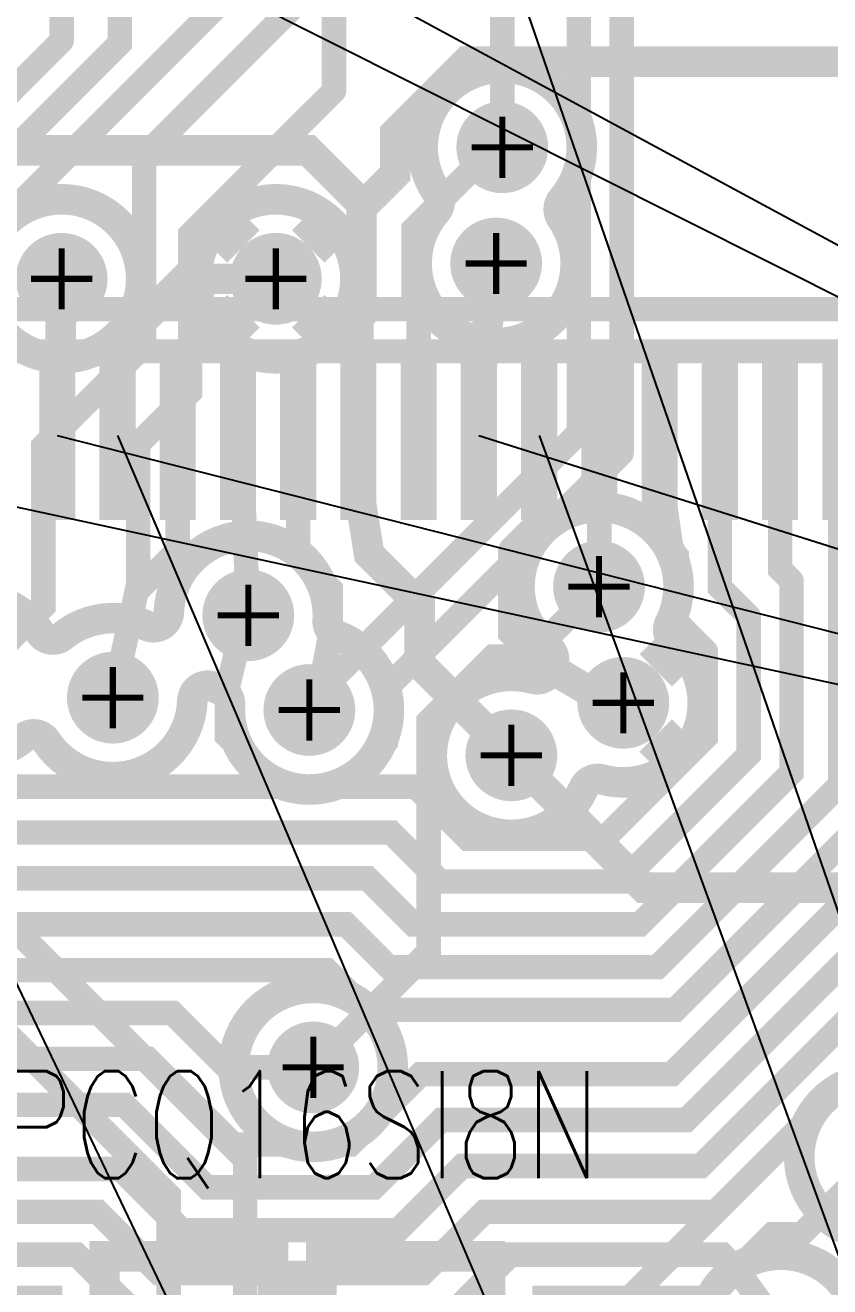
# Model space of a CAD drawing. Extents: x 17995 to 21002, y 17295 to 24095.
# Drawn here: x 18768.1 to 19031, y 20605.5 to 21017.9 of the extents above; entities that cross this region are included whole.
import ezdxf

# ---------------------------------------------------------------- set-up
doc = ezdxf.new("R2010")
doc.units = 0
for name, pattern in [('SIG_1', [2, 1, 1]), ('SIG_24', [2, 1, 1]), ('SIG_25', [2, 1, 1]), ('SIG_27', [2, 1, 1]), ('SIG_28', [2, 1, 1]), ('SIG_29', [2, 1, 1]), ('SIG_30', [2, 1, 1]), ('SIG_31', [2, 1, 1]), ('SIG_32', [2, 1, 1]), ('SIG_33', [2, 1, 1]), ('SIG_34', [2, 1, 1]), ('SIG_35', [2, 1, 1]), ('SIG_36', [2, 1, 1]), ('SIG_37', [2, 1, 1]), ('SIG_38', [2, 1, 1]), ('SIG_39', [2, 1, 1]), ('SIG_51', [2, 1, 1]), ('SIG_64', [2, 1, 1]), ('SIG_66', [2, 1, 1]), ('SIG_69', [2, 1, 1]), ('SIG_70', [2, 1, 1]), ('SIG_79', [2, 1, 1]), ('SIG_80', [2, 1, 1]), ('SIG_84', [2, 1, 1])]:
    doc.linetypes.add(name, pattern=pattern)
for name, color, linetype in [('DRIL_NPLTE_THRU_01', 176, 'CONTINUOUS'), ('DRIL_NPLTE_THRU_02', 96, 'CONTINUOUS'), ('DRIL_NPLTE_THRU_04', 16, 'CONTINUOUS'), ('DRIL_PLTE_THRU_01', 176, 'CONTINUOUS'), ('DRIL_PLTE_THRU_02', 96, 'CONTINUOUS'), ('DRIL_PLTE_THRU_04', 16, 'CONTINUOUS'), ('DRIL_SYMBOL', 183, 'CONTINUOUS'), ('LINK_00', 254, 'CONTINUOUS'), ('PADS_BOT', 1, 'CONTINUOUS'), ('PADS_INNER', 5, 'CONTINUOUS'), ('PADS_TOP', 5, 'CONTINUOUS'), ('PADS_XR_21', 176, 'CONTINUOUS'), ('PADS_XR_23', 183, 'CONTINUOUS'), ('PART_NAME_01', 254, 'CONTINUOUS'), ('PART_TOP_2DLINE_26', 254, 'CONTINUOUS'), ('PART_TOP_2DLINE_27', 43, 'CONTINUOUS'), ('POUR_VIATHERM_02', 3, 'CONTINUOUS'), ('POUR_VOID_02', 3, 'CONTINUOUS'), ('TRACE_01', 5, 'CONTINUOUS'), ('TRACE_04', 1, 'CONTINUOUS'), ('VIAPTS', 254, 'CONTINUOUS')]:
    doc.layers.add(name, color=color, linetype=linetype)
doc.styles.add('W5', font='simplex', dxfattribs={"width": 0.75})

# ---------------------------------------------------------------- blocks, each defined once
blk = doc.blocks.new('POUR_VOID_598')
at = {"layer": 'POUR_VOID_02', "const_width": 10}
blk.add_lwpolyline([(754, 2935, 1), (806, 2935, 1)], format="xyb", close=True, dxfattribs=at)
blk = doc.blocks.new('POUR_VOID_597')
at = {"layer": 'POUR_VOID_02', "const_width": 10}
blk.add_lwpolyline([(824, 2935, 1), (876, 2935, 1)], format="xyb", close=True, dxfattribs=at)
blk = doc.blocks.new('POUR_VOID_594')
at = {"layer": 'POUR_VOID_02', "const_width": 10}
blk.add_lwpolyline([(834.96, 2794.04), (834.96, 2794.04, -0.015866), (835.01, 2795.69, 0.015868), (835.02, 2796.01, 0.311717), (831.79, 2800.69, -0.020119), (829.86, 2801.5, 0.53929), (822.73, 2797.16, -0.731583), (775, 2783.82, 0.44517), (767.65, 2784.95, -2.604703), (772.96, 2819.35, 0.44517), (780.3, 2818.21, -0.289512), (807.88, 2821.57, 0.539294), (815.02, 2825.91, -0.982637), (867, 2825), (867, 2825, -0.015866), (866.95, 2823.35, 0.015868), (866.94, 2823.03, 0.311716), (870.17, 2818.36, -1.905775)], format="xyb", close=True, dxfattribs=at)
blk = doc.blocks.new('POUR_VOID_593')
at = {"layer": 'POUR_VOID_02', "const_width": 10}
blk.add_lwpolyline([(836.22, 2677.22, 1), (888.22, 2677.22, 1)], format="xyb", close=True, dxfattribs=at)
blk = doc.blocks.new('POUR_VOID_574')
at = {"layer": 'POUR_VOID_02', "const_width": 10}
blk.add_lwpolyline([(943.66, 2960.99, 0.180261), (942.44, 2957.71, 0.153235), (943.34, 2954.86, -2.044006), (902.34, 2957.01, 0.180261), (903.56, 2960.29, 0.153235), (902.66, 2963.14, -2.044006)], format="xyb", close=True, dxfattribs=at)
blk = doc.blocks.new('POUR_VOID_568')
at = {"layer": 'POUR_VOID_02', "const_width": 10}
blk.add_lwpolyline([(956.57, 2771.33, 0.370618), (950.67, 2768.56, -2.177717), (933.92, 2804.27, 0.370614), (939.82, 2807.04, -0.012154), (940.37, 2808.18, 0.351771), (939.09, 2814.31, -2.085315), (978.79, 2822.58, 0.351768), (980.07, 2816.45, -0.810347)], format="xyb", close=True, dxfattribs=at)
blk = doc.blocks.new('POUR_VOID_552')
at = {"layer": 'POUR_VOID_02', "const_width": 10}
blk.add_lwpolyline([(1107.95, 2682.85, -0.454432), (1078.44, 2657.09, 0.49591), (1072.81, 2651.46, -1.070071), (1021.05, 2647.95, -0.454432), (1050.55, 2673.72, 0.49591), (1056.18, 2679.35, -1.070071)], format="xyb", close=True, dxfattribs=at)
blk = doc.blocks.new('POUR_VOID_551')
at = {"layer": 'POUR_VOID_02', "const_width": 10}
blk.add_lwpolyline([(989, 2590, 1), (1041, 2590, 1)], format="xyb", close=True, dxfattribs=at)
blk = doc.blocks.new('POUR_OUTLINE_404')
for name in ['POUR_VOID_574', 'POUR_VOID_598', 'POUR_VOID_597', 'POUR_VOID_568', 'POUR_VOID_594', 'POUR_VOID_552', 'POUR_VOID_593', 'POUR_VOID_551']:
    blk.add_blockref(name, (0, 0))
blk = doc.blocks.new('POUR_VIATHERM_734')
at = {"layer": 'POUR_VIATHERM_02', "const_width": 15}
for points in [[(981.92, 2814.76), (974.15, 2806.99)], [(981.92, 2777.99), (974.15, 2785.77)]]:
    blk.add_lwpolyline(points, dxfattribs=at)
blk = doc.blocks.new('POUR_VIATHERM_796')
at = {"layer": 'POUR_VIATHERM_02', "const_width": 15}
for points in [[(831.62, 2953.38), (839.39, 2945.61)], [(868.38, 2953.38), (860.61, 2945.61)], [(831.62, 2916.62), (839.39, 2924.39)], [(868.38, 2916.62), (860.61, 2924.39)]]:
    blk.add_lwpolyline(points, dxfattribs=at)
blk = doc.blocks.new('POUR_HEADER_0')
for name in ['POUR_OUTLINE_404', 'POUR_VIATHERM_796', 'POUR_VIATHERM_734']:
    blk.add_blockref(name, (-20, -5683))
blk = doc.blocks.new('PART_BODY_TOP_6')
at = {"layer": 'PART_TOP_2DLINE_26', "const_width": 7.87}
blk.add_lwpolyline([(-379.92, -379.92), (379.92, -379.92), (379.92, 379.92), (-379.92, 379.92), (-379.92, 350.39), (-368.11, 344.49), (-379.92, 338.58)], close=True, dxfattribs=at)
at = {"layer": 'PART_TOP_2DLINE_27', "const_width": 7.87}
blk.add_lwpolyline([(-393.7, -393.7), (393.7, -393.7), (393.7, 393.7), (-393.7, 393.7), (-393.7, 350.39), (-381.89, 344.49), (-393.7, 338.58)], close=True, dxfattribs=at)
blk = doc.blocks.new('DRIL_HOLE_0')
blk.add_lwpolyline([(0, 0, 1), (0, 0, 1)], format="xyb", close=True)
blk = doc.blocks.new('PAD_0')
blk.add_lwpolyline([(0, 0, 1), (0, 0, 1)], format="xyb", close=True)
blk = doc.blocks.new('PAD_14')
at = {"const_width": 11.81}
blk.add_lwpolyline([(-27.56, 0), (27.56, 0)], dxfattribs=at)
blk = doc.blocks.new('STK_TOP_14')
at = {"layer": 'DRIL_NPLTE_THRU_01'}
blk.add_blockref('DRIL_HOLE_0', (0, 0), dxfattribs=at)
at = {"layer": 'DRIL_NPLTE_THRU_02'}
blk.add_blockref('DRIL_HOLE_0', (0, 0), dxfattribs=at)
at = {"layer": 'DRIL_NPLTE_THRU_04'}
blk.add_blockref('DRIL_HOLE_0', (0, 0), dxfattribs=at)
at = {"layer": 'PADS_BOT'}
blk.add_blockref('PAD_0', (0, 0), dxfattribs=at)
at = {"layer": 'PADS_INNER'}
blk.add_blockref('PAD_0', (0, 0), dxfattribs=at)
at = {"layer": 'PADS_TOP', "rotation": 90}
blk.add_blockref('PAD_14', (0, 0), dxfattribs=at)
at = {"layer": 'PADS_XR_21', "rotation": 90}
blk.add_blockref('PAD_14', (0, 0), dxfattribs=at)
at = {"layer": 'PADS_XR_23', "rotation": 90}
blk.add_blockref('PAD_14', (0, 0), dxfattribs=at)
blk = doc.blocks.new('SYM_TOP_8')
for name, p in [('PART_BODY_TOP_6', (0, 0)), ('STK_TOP_14', (-285.43, -421.26)), ('STK_TOP_14', (-265.75, -421.26)), ('STK_TOP_14', (-246.06, -421.26)), ('STK_TOP_14', (-226.38, -421.26)), ('STK_TOP_14', (-206.69, -421.26)), ('STK_TOP_14', (-187.01, -421.26)), ('STK_TOP_14', (-167.32, -421.26)), ('STK_TOP_14', (-147.64, -421.26)), ('STK_TOP_14', (-127.95, -421.26)), ('STK_TOP_14', (-108.27, -421.26)), ('STK_TOP_14', (-88.58, -421.26)), ('STK_TOP_14', (-68.9, -421.26)), ('STK_TOP_14', (-49.21, -421.26)), ('STK_TOP_14', (-29.53, -421.26))]:
    blk.add_blockref(name, p)
blk = doc.blocks.new('PART_TOP_37')
blk.add_blockref('SYM_TOP_8', (0, 0))
blk = doc.blocks.new('SMOOTH_10')
at = {"const_width": 5}
blk.add_lwpolyline([(-2.5, 0, 1), (2.5, 0, 1)], format="xyb", close=True, dxfattribs=at)
blk = doc.blocks.new('PART_BODY_TOP_9')
at = {"layer": 'PART_TOP_2DLINE_26', "const_width": 10}
blk.add_lwpolyline([(-62.99, 96.46), (-7.87, 96.46), (-7.87, 84.4), (7.87, 84.4), (7.87, 96.46), (62.99, 96.46), (62.99, -96.46), (-62.99, -96.46)], close=True, dxfattribs=at)
at = {"layer": 'PART_TOP_2DLINE_26'}
for p in [(-62.99, 96.46), (-7.87, 96.46), (7.87, 96.46), (62.99, 96.46), (-7.87, 84.4), (7.87, 84.4), (-62.99, -96.46), (62.99, -96.46)]:
    blk.add_blockref('SMOOTH_10', p, dxfattribs=at)
blk = doc.blocks.new('PAD_16')
at = {"const_width": 23.62}
blk.add_lwpolyline([(-28.54, 0), (28.54, 0)], dxfattribs=at)
blk = doc.blocks.new('STK_TOP_21')
at = {"layer": 'DRIL_NPLTE_THRU_01'}
blk.add_blockref('DRIL_HOLE_0', (0, 0), dxfattribs=at)
at = {"layer": 'DRIL_NPLTE_THRU_02'}
blk.add_blockref('DRIL_HOLE_0', (0, 0), dxfattribs=at)
at = {"layer": 'DRIL_NPLTE_THRU_04'}
blk.add_blockref('DRIL_HOLE_0', (0, 0), dxfattribs=at)
at = {"layer": 'PADS_BOT'}
blk.add_blockref('PAD_0', (0, 0), dxfattribs=at)
at = {"layer": 'PADS_INNER'}
blk.add_blockref('PAD_0', (0, 0), dxfattribs=at)
at = {"layer": 'PADS_TOP'}
blk.add_blockref('PAD_16', (0, 0), dxfattribs=at)
at = {"layer": 'PADS_XR_21'}
blk.add_blockref('PAD_16', (0, 0), dxfattribs=at)
at = {"layer": 'PADS_XR_23'}
blk.add_blockref('PAD_16', (0, 0), dxfattribs=at)
blk = doc.blocks.new('SYM_TOP_11')
for name, p in [('PART_BODY_TOP_9', (0, 0)), ('STK_TOP_21', (-105.31, 75)), ('STK_TOP_21', (105.31, 75)), ('STK_TOP_21', (-105.31, 25)), ('STK_TOP_21', (105.31, 25)), ('STK_TOP_21', (-105.31, -25)), ('STK_TOP_21', (105.31, -25)), ('STK_TOP_21', (-105.31, -75)), ('STK_TOP_21', (105.31, -75))]:
    blk.add_blockref(name, p)
blk = doc.blocks.new('PART_TOP_39')
blk.add_blockref('SYM_TOP_11', (0, 0))
at = {"layer": 'PART_NAME_01', "style": 'W5', "width": 0.75}
blk.add_text('EPCQ16SI8N', height=35, dxfattribs=at).set_placement((-118, 122))
blk = doc.blocks.new('TRACE_446')
at = {"layer": 'TRACE_01', "linetype": 'SIG_1', "const_width": 10}
blk.add_lwpolyline([(18927.62, 20845.98), (18936.05, 20854.4), (18936.05, 20883.74)], dxfattribs=at)
at = {"layer": 'TRACE_01'}
for p in [(18936.05, 20883.74), (18936.05, 20854.4), (18927.62, 20845.98)]:
    blk.add_blockref('SMOOTH_10', p, dxfattribs=at)
blk = doc.blocks.new('TRACE_130')
at = {"layer": 'TRACE_01', "linetype": 'SIG_1', "const_width": 10}
blk.add_lwpolyline([(18927.62, 20845.98), (18927.62, 20819.59), (18939.22, 20808), (18962.36, 20794.37), (18963.54, 20796.38)], dxfattribs=at)
at = {"layer": 'TRACE_01'}
for p in [(18927.62, 20845.98), (18927.62, 20819.59), (18939.22, 20808), (18963.54, 20796.38), (18962.36, 20794.37)]:
    blk.add_blockref('SMOOTH_10', p, dxfattribs=at)
blk = doc.blocks.new('TRACE_476')
at = {"layer": 'TRACE_01', "linetype": 'SIG_1', "const_width": 10}
blk.add_lwpolyline([(18798.25, 20883.74), (18798.25, 20913.08), (18820.18, 20935), (18850, 20935)], dxfattribs=at)
at = {"layer": 'TRACE_01'}
for p in [(18820.18, 20935), (18850, 20935), (18798.25, 20913.08), (18798.25, 20883.74)]:
    blk.add_blockref('SMOOTH_10', p, dxfattribs=at)
blk = doc.blocks.new('SMOOTH_8')
at = {"const_width": 4}
blk.add_lwpolyline([(-2, 0, 1), (2, 0, 1)], format="xyb", close=True, dxfattribs=at)
blk = doc.blocks.new('TRACE_234')
at = {"layer": 'TRACE_01', "linetype": 'SIG_24', "const_width": 8}
blk.add_lwpolyline([(18491, 20571), (18673.84, 20571), (18718.84, 20616), (18784.91, 20616), (18804.91, 20596), (18906.75, 20596), (18926.75, 20616), (18995.81, 20616), (19000.81, 20611), (19015.58, 20590.42)], dxfattribs=at)
at = {"layer": 'TRACE_01'}
for p in [(18784.91, 20616), (18926.75, 20616), (18995.81, 20616), (19000.81, 20611)]:
    blk.add_blockref('SMOOTH_8', p, dxfattribs=at)
blk = doc.blocks.new('TRACE_840')
at = {"layer": 'TRACE_04', "linetype": 'SIG_25', "const_width": 8}
blk.add_lwpolyline([(18913, 20233), (18913, 20549.26), (19046.59, 20682.85), (19081.94, 20682.85)], dxfattribs=at)
blk = doc.blocks.new('TRACE_308')
at = {"layer": 'TRACE_01', "linetype": 'SIG_27', "const_width": 8}
blk.add_lwpolyline([(18094, 20551), (18274, 20551), (18337, 20614), (18696.73, 20614), (18712.73, 20630), (18791.81, 20630), (18811.81, 20610), (18898.18, 20610), (18918.18, 20630), (18993.74, 20630), (19172.27, 20808.53), (19172.27, 20883.74)], dxfattribs=at)
at = {"layer": 'TRACE_01'}
for p in [(18791.81, 20630), (18918.18, 20630), (18993.74, 20630), (18811.81, 20610), (18898.18, 20610)]:
    blk.add_blockref('SMOOTH_8', p, dxfattribs=at)
blk = doc.blocks.new('TRACE_306')
at = {"layer": 'TRACE_01', "linetype": 'SIG_28', "const_width": 8}
blk.add_lwpolyline([(18094, 20651), (18294, 20651), (18314, 20631), (18693.64, 20631), (18706.64, 20644), (18799.26, 20644), (18819.26, 20624), (18889.97, 20624), (18910.97, 20645), (18988.94, 20645), (19152.58, 20808.65), (19152.58, 20883.74)], dxfattribs=at)
at = {"layer": 'TRACE_01'}
for p in [(18910.97, 20645), (18988.94, 20645), (18799.26, 20644), (18819.26, 20624), (18889.97, 20624)]:
    blk.add_blockref('SMOOTH_8', p, dxfattribs=at)
blk = doc.blocks.new('TRACE_214')
at = {"layer": 'TRACE_01', "linetype": 'SIG_29', "const_width": 8}
blk.add_lwpolyline([(18094, 20751), (18149, 20751), (18188, 20712), (18552.72, 20712), (18579.72, 20685), (18697.36, 20685), (18717.36, 20665), (18800.43, 20665), (18827.43, 20638), (18882.07, 20638), (18904.07, 20660), (18984.14, 20660), (19132.9, 20808.76), (19132.9, 20883.74)], dxfattribs=at)
at = {"layer": 'TRACE_01'}
for p in [(18800.43, 20665), (18904.07, 20660), (18984.14, 20660), (18827.43, 20638), (18882.07, 20638)]:
    blk.add_blockref('SMOOTH_8', p, dxfattribs=at)
blk = doc.blocks.new('TRACE_206')
at = {"layer": 'TRACE_01', "linetype": 'SIG_30', "const_width": 8}
blk.add_lwpolyline([(18094, 20851), (18131.14, 20813.86), (18131.14, 20803.5), (18207.64, 20727), (18592.36, 20727), (18619.36, 20700), (18702.15, 20700), (18722.15, 20680), (18808.17, 20680), (18836.17, 20652), (18874.31, 20652), (18897.31, 20675), (18979.34, 20675), (19067, 20762.66), (19067, 20840.43), (19069, 20842.43), (19069, 20846), (19073.84, 20869.38), (19073.84, 20883.74)], dxfattribs=at)
at = {"layer": 'TRACE_01'}
for p in [(18808.17, 20680), (18897.31, 20675), (18979.34, 20675), (18836.17, 20652), (18874.31, 20652)]:
    blk.add_blockref('SMOOTH_8', p, dxfattribs=at)
blk = doc.blocks.new('TRACE_204')
at = {"layer": 'TRACE_01', "linetype": 'SIG_31', "const_width": 8}
blk.add_lwpolyline([(18094, 20951), (18219, 20826), (18582.46, 20826), (18680.46, 20728), (18713.75, 20728), (18732.75, 20709), (18866.63, 20709), (18879.63, 20696), (18980.54, 20696), (19051, 20766.46), (19051, 20843), (19054.16, 20846.16), (19054.16, 20883.74)], dxfattribs=at)
at = {"layer": 'TRACE_01'}
for p in [(18866.63, 20709), (18879.63, 20696), (18980.54, 20696)]:
    blk.add_blockref('SMOOTH_8', p, dxfattribs=at)
blk = doc.blocks.new('TRACE_202')
at = {"layer": 'TRACE_01', "linetype": 'SIG_32', "const_width": 8}
blk.add_lwpolyline([(18094, 21051), (18304, 20841), (18596.53, 20841), (18695.53, 20742), (18719.55, 20742), (18737.55, 20724), (18872.9, 20724), (18886.9, 20710), (18974.74, 20710), (19034.47, 20769.73), (19034.47, 20883.74)], dxfattribs=at)
at = {"layer": 'TRACE_01'}
for p in [(19034.47, 20883.74), (19034.47, 20769.73), (18872.9, 20724), (18886.9, 20710), (18974.74, 20710)]:
    blk.add_blockref('SMOOTH_8', p, dxfattribs=at)
blk = doc.blocks.new('TRACE_278')
at = {"layer": 'TRACE_01', "linetype": 'SIG_33', "const_width": 8}
blk.add_lwpolyline([(18094, 21151), (18242.64, 21002.36), (18242.64, 20999.17), (18385.82, 20856), (18607.58, 20856), (18706.58, 20757), (18724.35, 20757), (18742.35, 20739), (18879.96, 20739), (18894.96, 20724), (18968.94, 20724), (19018.54, 20773.6), (19018.54, 20836.29)], dxfattribs=at)
at = {"layer": 'TRACE_01'}
for p in [(19018.54, 20836.29), (19018.54, 20773.6), (18879.96, 20739), (18894.96, 20724), (18968.94, 20724)]:
    blk.add_blockref('SMOOTH_8', p, dxfattribs=at)
blk = doc.blocks.new('TRACE_520')
at = {"layer": 'TRACE_01', "linetype": 'SIG_33', "const_width": 8}
blk.add_lwpolyline([(19014.79, 20883.74), (19014.79, 20840.05), (19018.54, 20836.29)], dxfattribs=at)
at = {"layer": 'TRACE_01'}
for p in [(19014.79, 20883.74), (19014.79, 20840.05), (19018.54, 20836.29)]:
    blk.add_blockref('SMOOTH_8', p, dxfattribs=at)
blk = doc.blocks.new('TRACE_284')
at = {"layer": 'TRACE_01', "linetype": 'SIG_34', "const_width": 8}
blk.add_lwpolyline([(18094, 21251), (18359, 20986), (18454.99, 20986), (18569.99, 20871), (18616.95, 20871), (18715.95, 20772), (18729.15, 20772), (18747.15, 20754), (18887.69, 20754), (18903.69, 20738), (18963.14, 20738), (19004.54, 20779.4), (19004.54, 20824.68)], dxfattribs=at)
at = {"layer": 'TRACE_01'}
for p in [(19004.54, 20824.68), (19004.54, 20779.4), (18887.69, 20754), (18903.69, 20738), (18963.14, 20738)]:
    blk.add_blockref('SMOOTH_8', p, dxfattribs=at)
blk = doc.blocks.new('TRACE_518')
at = {"layer": 'TRACE_01', "linetype": 'SIG_34', "const_width": 8}
blk.add_lwpolyline([(18995.1, 20883.74), (18995.1, 20834.12), (19004.54, 20824.68)], dxfattribs=at)
at = {"layer": 'TRACE_01'}
for p in [(18995.1, 20883.74), (18995.1, 20834.12), (19004.54, 20824.68)]:
    blk.add_blockref('SMOOTH_8', p, dxfattribs=at)
blk = doc.blocks.new('TRACE_554')
at = {"layer": 'TRACE_01', "linetype": 'SIG_35', "const_width": 8}
blk.add_lwpolyline([(18094, 21351), (18289, 21156), (18357.18, 21156), (18420, 21093.18), (18420, 21079.64), (18614.64, 20885), (18626.47, 20885), (18724.47, 20787), (18733.95, 20787), (18751.95, 20769), (18895.74, 20769), (18912.74, 20752), (18957.34, 20752), (18990.54, 20785.2), (18990.54, 20813.22)], dxfattribs=at)
at = {"layer": 'TRACE_01'}
for p in [(18990.54, 20813.22), (18990.54, 20785.2), (18895.74, 20769), (18912.74, 20752), (18957.34, 20752)]:
    blk.add_blockref('SMOOTH_8', p, dxfattribs=at)
blk = doc.blocks.new('TRACE_552')
at = {"layer": 'TRACE_01', "linetype": 'SIG_35', "const_width": 8}
blk.add_lwpolyline([(18975.42, 20883.74), (18975.42, 20873.48), (18979.36, 20846), (18981, 20844.36), (18981, 20822.76), (18990.54, 20813.22)], dxfattribs=at)
at = {"layer": 'TRACE_01'}
for p in [(18975.42, 20883.74), (18975.42, 20873.48), (18979.36, 20846), (18981, 20844.36), (18981, 20822.76), (18990.54, 20813.22)]:
    blk.add_blockref('SMOOTH_8', p, dxfattribs=at)
blk = doc.blocks.new('TRACE_504')
at = {"layer": 'TRACE_01', "linetype": 'SIG_36', "const_width": 8}
blk.add_lwpolyline([(18165, 20805), (18320, 20805), (18326, 20811), (18552.91, 20811), (18649.91, 20714), (18707.95, 20714), (18726.95, 20695), (18816.21, 20695), (18833.98, 20677.22), (18862.22, 20677.22)], dxfattribs=at)
at = {"layer": 'TRACE_01'}
for p in [(18816.21, 20695), (18833.98, 20677.22), (18862.22, 20677.22)]:
    blk.add_blockref('SMOOTH_8', p, dxfattribs=at)
blk = doc.blocks.new('TRACE_938')
at = {"layer": 'TRACE_04', "linetype": 'SIG_36', "const_width": 8}
blk.add_lwpolyline([(18862.22, 20677.22), (18899.96, 20714.96), (18899.96, 20790.41), (18921.01, 20811.46), (18932.7, 20811.46), (18955.62, 20834.38)], dxfattribs=at)
at = {"layer": 'TRACE_04'}
for p in [(18955.62, 20834.38), (18921.01, 20811.46), (18932.7, 20811.46), (18899.96, 20790.41), (18899.96, 20714.96), (18862.22, 20677.22)]:
    blk.add_blockref('SMOOTH_8', p, dxfattribs=at)
blk = doc.blocks.new('TRACE_444')
at = {"layer": 'TRACE_01', "linetype": 'SIG_36', "const_width": 8}
blk.add_lwpolyline([(18955.62, 20834.38), (18955.73, 20834.38), (18955.73, 20883.74)], dxfattribs=at)
at = {"layer": 'TRACE_01'}
for p in [(18955.73, 20883.74), (18955.62, 20834.38), (18955.73, 20834.38)]:
    blk.add_blockref('SMOOTH_8', p, dxfattribs=at)
blk = doc.blocks.new('TRACE_750')
at = {"layer": 'TRACE_01', "linetype": 'SIG_37', "const_width": 8}
blk.add_lwpolyline([(18895, 20927.64), (18895, 20951.18), (18904, 20960.18), (18904, 20960.64), (18922.68, 20979.32), (18924, 20978)], dxfattribs=at)
at = {"layer": 'TRACE_01'}
for p in [(18922.68, 20979.32), (18924, 20978), (18904, 20960.64), (18904, 20960.18), (18895, 20951.18), (18895, 20927.64)]:
    blk.add_blockref('SMOOTH_8', p, dxfattribs=at)
blk = doc.blocks.new('TRACE_522')
at = {"layer": 'TRACE_01', "linetype": 'SIG_37', "const_width": 8}
blk.add_lwpolyline([(18895, 20927.64), (18896.68, 20925.97), (18896.68, 20883.74)], dxfattribs=at)
at = {"layer": 'TRACE_01'}
for p in [(18895, 20927.64), (18896.68, 20925.97), (18896.68, 20883.74)]:
    blk.add_blockref('SMOOTH_8', p, dxfattribs=at)
blk = doc.blocks.new('TRACE_928')
at = {"layer": 'TRACE_04', "linetype": 'SIG_37', "const_width": 8}
blk.add_lwpolyline([(18924, 20978), (18924, 21050), (18887, 21087), (18887, 21668.24), (18775.12, 21780.12)], dxfattribs=at)
at = {"layer": 'TRACE_04'}
blk.add_blockref('SMOOTH_8', (18924, 20978), dxfattribs=at)
blk = doc.blocks.new('TRACE_994')
at = {"layer": 'TRACE_04', "linetype": 'SIG_38', "const_width": 8}
blk.add_lwpolyline([(18859.68, 20795.32), (18949, 20884.64)], dxfattribs=at)
at = {"layer": 'TRACE_04'}
for p in [(18949, 20884.64), (18859.68, 20795.32)]:
    blk.add_blockref('SMOOTH_8', p, dxfattribs=at)
blk = doc.blocks.new('TRACE_950')
at = {"layer": 'TRACE_04', "linetype": 'SIG_38', "const_width": 8}
blk.add_lwpolyline([(18949, 20884.64), (18949, 21097.45), (18905, 21141.45), (18905, 21865)], dxfattribs=at)
at = {"layer": 'TRACE_04'}
blk.add_blockref('SMOOTH_8', (18949, 20884.64), dxfattribs=at)
blk = doc.blocks.new('TRACE_1358')
at = {"layer": 'TRACE_04', "linetype": 'SIG_38', "const_width": 8}
blk.add_lwpolyline([(18860.96, 20794.04), (18859.68, 20795.32)], dxfattribs=at)
at = {"layer": 'TRACE_04'}
for p in [(18859.68, 20795.32), (18860.96, 20794.04)]:
    blk.add_blockref('SMOOTH_8', p, dxfattribs=at)
blk = doc.blocks.new('TRACE_472')
at = {"layer": 'TRACE_01', "linetype": 'SIG_38', "const_width": 8}
blk.add_lwpolyline([(18860.96, 20794.04), (18862.96, 20793.66), (18868, 20819.61)], dxfattribs=at)
at = {"layer": 'TRACE_01'}
for p in [(18868, 20819.61), (18860.96, 20794.04), (18862.96, 20793.66)]:
    blk.add_blockref('SMOOTH_8', p, dxfattribs=at)
blk = doc.blocks.new('TRACE_708')
at = {"layer": 'TRACE_01', "linetype": 'SIG_38', "const_width": 8}
blk.add_lwpolyline([(18857.31, 20883.74), (18857.31, 20844.13), (18868, 20833.44), (18868, 20819.61)], dxfattribs=at)
at = {"layer": 'TRACE_01'}
for p in [(18857.31, 20883.74), (18857.31, 20844.13), (18868, 20833.44), (18868, 20819.61)]:
    blk.add_blockref('SMOOTH_8', p, dxfattribs=at)
blk = doc.blocks.new('TRACE_1362')
at = {"layer": 'TRACE_04', "linetype": 'SIG_39', "const_width": 8}
blk.add_lwpolyline([(18834, 20800.24), (18840, 20825.24)], dxfattribs=at)
at = {"layer": 'TRACE_04'}
for p in [(18840, 20825.24), (18834, 20800.24)]:
    blk.add_blockref('SMOOTH_8', p, dxfattribs=at)
blk = doc.blocks.new('TRACE_998')
at = {"layer": 'TRACE_04', "linetype": 'SIG_39', "const_width": 8}
blk.add_lwpolyline([(18871.31, 20769.04), (18885.96, 20783.69), (18885.96, 20800.94), (18963, 20877.98)], dxfattribs=at)
at = {"layer": 'TRACE_04'}
for p in [(18963, 20877.98), (18885.96, 20800.94), (18885.96, 20783.69), (18871.31, 20769.04)]:
    blk.add_blockref('SMOOTH_8', p, dxfattribs=at)
blk = doc.blocks.new('TRACE_996')
at = {"layer": 'TRACE_04', "linetype": 'SIG_39', "const_width": 8}
blk.add_lwpolyline([(18871.31, 20769.04), (18850.6, 20769.04), (18834, 20785.64), (18834, 20800.24)], dxfattribs=at)
at = {"layer": 'TRACE_04'}
for p in [(18834, 20800.24), (18834, 20785.64), (18850.6, 20769.04), (18871.31, 20769.04)]:
    blk.add_blockref('SMOOTH_8', p, dxfattribs=at)
blk = doc.blocks.new('TRACE_1000')
at = {"layer": 'TRACE_04', "linetype": 'SIG_39', "const_width": 8}
blk.add_lwpolyline([(18963, 20877.98), (18963, 21159.16), (18929, 21193.16)], dxfattribs=at)
at = {"layer": 'TRACE_04'}
for p in [(18929, 21193.16), (18963, 21159.16), (18963, 20877.98)]:
    blk.add_blockref('SMOOTH_8', p, dxfattribs=at)
blk = doc.blocks.new('TRACE_1360')
at = {"layer": 'TRACE_04', "linetype": 'SIG_39', "const_width": 8}
blk.add_lwpolyline([(18841, 20825), (18840, 20825.24)], dxfattribs=at)
at = {"layer": 'TRACE_04'}
for p in [(18840, 20825.24), (18841, 20825)]:
    blk.add_blockref('SMOOTH_8', p, dxfattribs=at)
blk = doc.blocks.new('TRACE_478')
at = {"layer": 'TRACE_01', "linetype": 'SIG_39', "const_width": 8}
blk.add_lwpolyline([(18837.62, 20883.74), (18839.53, 20883.74), (18839.53, 20860.18), (18841, 20825)], dxfattribs=at)
at = {"layer": 'TRACE_01'}
for p in [(18837.62, 20883.74), (18839.53, 20883.74), (18839.53, 20860.18), (18841, 20825)]:
    blk.add_blockref('SMOOTH_8', p, dxfattribs=at)
blk = doc.blocks.new('TRACE_1234')
at = {"layer": 'TRACE_04', "linetype": 'SIG_51', "const_width": 8}
blk.add_lwpolyline([(18815, 20570), (18815, 20635.46), (18712, 20738.46), (18712, 20844.07)], dxfattribs=at)
at = {"layer": 'TRACE_04'}
for p in [(18712, 20844.07), (18712, 20738.46), (18815, 20635.46), (18815, 20570)]:
    blk.add_blockref('SMOOTH_8', p, dxfattribs=at)
blk = doc.blocks.new('TRACE_812')
at = {"layer": 'TRACE_04', "linetype": 'SIG_51', "const_width": 8}
blk.add_lwpolyline([(18712, 20844.07), (18739, 20871.07), (18739, 20951.98), (18799, 21011.98), (18799, 21459), (18815, 21475), (18815, 21515)], dxfattribs=at)
at = {"layer": 'TRACE_04'}
blk.add_blockref('SMOOTH_8', (18799, 21011.98), dxfattribs=at)
blk = doc.blocks.new('TRACE_752')
at = {"layer": 'TRACE_01', "linetype": 'SIG_64', "const_width": 10}
blk.add_lwpolyline([(18723, 20977), (18860.6, 20977), (18878.69, 20958.91)], dxfattribs=at)
at = {"layer": 'TRACE_01'}
for p in [(18723, 20977), (18860.6, 20977), (18878.69, 20958.91)]:
    blk.add_blockref('SMOOTH_10', p, dxfattribs=at)
blk = doc.blocks.new('TRACE_482')
at = {"layer": 'TRACE_01', "linetype": 'SIG_64', "const_width": 10}
blk.add_lwpolyline([(18878.69, 20958.91), (18889, 20969.23), (18889, 20982.6), (18912.4, 21006), (19129.65, 21006), (19202.65, 20933)], dxfattribs=at)
at = {"layer": 'TRACE_01'}
for p in [(18912.4, 21006), (19129.65, 21006), (18889, 20982.6), (18889, 20969.23), (18878.69, 20958.91), (19202.65, 20933)]:
    blk.add_blockref('SMOOTH_10', p, dxfattribs=at)
blk = doc.blocks.new('TRACE_1016')
at = {"layer": 'TRACE_04', "linetype": 'SIG_64', "const_width": 10}
blk.add_lwpolyline([(19109.94, 20623.5), (19109.94, 20694.45), (19068.4, 20736), (18970.18, 20736), (18926.96, 20779.22)], dxfattribs=at)
at = {"layer": 'TRACE_04'}
for p in [(18926.96, 20779.22), (18970.18, 20736), (19068.4, 20736), (19109.94, 20694.45), (19109.94, 20623.5)]:
    blk.add_blockref('SMOOTH_10', p, dxfattribs=at)
blk = doc.blocks.new('TRACE_546')
at = {"layer": 'TRACE_01', "linetype": 'SIG_64', "const_width": 10}
blk.add_lwpolyline([(18876.99, 20883.74), (18876.99, 20866.86), (18880.48, 20845), (18897, 20828.48), (18897, 20809.18), (18926.96, 20779.22)], dxfattribs=at)
at = {"layer": 'TRACE_01'}
for p in [(18876.99, 20883.74), (18876.99, 20866.86), (18880.48, 20845), (18897, 20828.48), (18897, 20809.18), (18926.96, 20779.22)]:
    blk.add_blockref('SMOOTH_10', p, dxfattribs=at)
blk = doc.blocks.new('TRACE_440')
at = {"layer": 'TRACE_01', "linetype": 'SIG_64', "const_width": 10}
blk.add_lwpolyline([(18876.99, 20883.74), (18876.99, 20922.35), (18878, 20923.35), (18878, 20958.23), (18878.69, 20958.91)], dxfattribs=at)
at = {"layer": 'TRACE_01'}
for p in [(18878, 20958.23), (18878.69, 20958.91), (18876.99, 20922.35), (18878, 20923.35), (18876.99, 20883.74)]:
    blk.add_blockref('SMOOTH_10', p, dxfattribs=at)
blk = doc.blocks.new('TRACE_448')
at = {"layer": 'TRACE_01', "linetype": 'SIG_66', "const_width": 10}
blk.add_lwpolyline([(18916.36, 20883.74), (18916.36, 20899.85), (18922, 20940)], dxfattribs=at)
at = {"layer": 'TRACE_01'}
for p in [(18922, 20940), (18916.36, 20899.85), (18916.36, 20883.74)]:
    blk.add_blockref('SMOOTH_10', p, dxfattribs=at)
blk = doc.blocks.new('TRACE_754')
at = {"layer": 'TRACE_01', "linetype": 'SIG_66', "const_width": 10}
blk.add_lwpolyline([(18778.57, 20883.74), (18779.47, 20883.74), (18779.47, 20906.3), (18780, 20935)], dxfattribs=at)
at = {"layer": 'TRACE_01'}
for p in [(18780, 20935), (18779.47, 20906.3), (18778.57, 20883.74), (18779.47, 20883.74)]:
    blk.add_blockref('SMOOTH_10', p, dxfattribs=at)
blk = doc.blocks.new('TRACE_1122')
at = {"layer": 'TRACE_04', "linetype": 'SIG_69', "const_width": 8}
blk.add_lwpolyline([(18698, 20718.07), (18698, 20852.53), (18725, 20879.53), (18725, 20957.78), (18780, 21012.78)], dxfattribs=at)
at = {"layer": 'TRACE_04'}
for p in [(18780, 21012.78), (18725, 20957.78), (18725, 20879.53), (18698, 20852.53), (18698, 20718.07)]:
    blk.add_blockref('SMOOTH_8', p, dxfattribs=at)
blk = doc.blocks.new('TRACE_886')
at = {"layer": 'TRACE_04', "linetype": 'SIG_69', "const_width": 8}
blk.add_lwpolyline([(18780, 21012.78), (18780, 21351), (18776, 21355), (18776, 21550)], dxfattribs=at)
at = {"layer": 'TRACE_04'}
blk.add_blockref('SMOOTH_8', (18780, 21012.78), dxfattribs=at)
blk = doc.blocks.new('TRACE_1232')
at = {"layer": 'TRACE_04', "linetype": 'SIG_69', "const_width": 8}
blk.add_lwpolyline([(18870, 20445), (18809.64, 20445), (18751, 20503.64), (18751, 20665.07), (18698, 20718.07)], dxfattribs=at)
at = {"layer": 'TRACE_04'}
for p in [(18698, 20718.07), (18751, 20665.07), (18751, 20503.64), (18809.64, 20445), (18870, 20445)]:
    blk.add_blockref('SMOOTH_8', p, dxfattribs=at)
blk = doc.blocks.new('TRACE_1236')
at = {"layer": 'TRACE_04', "linetype": 'SIG_70', "const_width": 8}
blk.add_lwpolyline([(18840, 20647.17), (18726, 20761.17), (18726, 20831.35)], dxfattribs=at)
at = {"layer": 'TRACE_04'}
for p in [(18726, 20831.35), (18726, 20761.17), (18840, 20647.17)]:
    blk.add_blockref('SMOOTH_8', p, dxfattribs=at)
blk = doc.blocks.new('TRACE_860')
at = {"layer": 'TRACE_04', "linetype": 'SIG_70', "const_width": 8}
blk.add_lwpolyline([(18726, 20831.35), (18753, 20858.35), (18753, 20946.18), (18830, 21023.18), (18830, 21440)], dxfattribs=at)
blk = doc.blocks.new('TRACE_902')
at = {"layer": 'TRACE_04', "linetype": 'SIG_70', "const_width": 8}
blk.add_lwpolyline([(18817.9, 20472.1), (18817.9, 20517.32), (18840, 20539.42), (18840, 20647.17)], dxfattribs=at)
at = {"layer": 'TRACE_04'}
for p in [(18840, 20647.17), (18840, 20539.42), (18817.9, 20517.32), (18817.9, 20472.1)]:
    blk.add_blockref('SMOOTH_8', p, dxfattribs=at)
blk = doc.blocks.new('TRACE_1118')
at = {"layer": 'TRACE_04', "linetype": 'SIG_79', "const_width": 8}
blk.add_lwpolyline([(18751.21, 20805.09), (18774, 20827.88), (18774, 20880.31), (18807, 20913.31), (18807, 20975.18), (18855, 21023.18), (18855, 21645.09)], dxfattribs=at)
at = {"layer": 'TRACE_04'}
for p in [(18807, 20975.18), (18807, 20913.31), (18774, 20880.31), (18774, 20827.88)]:
    blk.add_blockref('SMOOTH_8', p, dxfattribs=at)
blk = doc.blocks.new('TRACE_1136')
at = {"layer": 'TRACE_04', "linetype": 'SIG_80', "const_width": 8}
blk.add_lwpolyline([(18869, 20996.39), (18869, 21650.88), (18750.12, 21769.76)], dxfattribs=at)
at = {"layer": 'TRACE_04'}
blk.add_blockref('SMOOTH_8', (18869, 20996.39), dxfattribs=at)
blk = doc.blocks.new('TRACE_1120')
at = {"layer": 'TRACE_04', "linetype": 'SIG_80', "const_width": 8}
blk.add_lwpolyline([(18796.74, 20798.07), (18805, 20835), (18805, 20881), (18822, 20898), (18822, 20949.39), (18869, 20996.39)], dxfattribs=at)
at = {"layer": 'TRACE_04'}
for p in [(18869, 20996.39), (18822, 20949.39), (18822, 20898), (18805, 20881), (18805, 20835), (18796.74, 20798.07)]:
    blk.add_blockref('SMOOTH_8', p, dxfattribs=at)
blk = doc.blocks.new('TRACE_474')
at = {"layer": 'TRACE_01', "linetype": 'SIG_80', "const_width": 8}
blk.add_lwpolyline([(18796.74, 20798.07), (18805, 20835), (18806.76, 20835), (18817.94, 20846.18), (18817.94, 20883.74)], dxfattribs=at)
at = {"layer": 'TRACE_01'}
for p in [(18817.94, 20883.74), (18817.94, 20846.18), (18805, 20835), (18806.76, 20835), (18796.74, 20798.07)]:
    blk.add_blockref('SMOOTH_8', p, dxfattribs=at)
blk = doc.blocks.new('TRACE_858')
at = {"layer": 'TRACE_04', "linetype": 'SIG_84', "const_width": 8}
blk.add_lwpolyline([(18913, 20033), (18913, 20075), (18959, 20121), (18959, 20569.36), (19012.28, 20622.64), (19021.73, 20622.64), (19047.05, 20647.95)], dxfattribs=at)
at = {"layer": 'TRACE_04'}
for p in [(19012.28, 20622.64), (19021.73, 20622.64)]:
    blk.add_blockref('SMOOTH_8', p, dxfattribs=at)
blk = doc.blocks.new('DRIL_SYMBOL_10')
at = {"layer": 'DRIL_SYMBOL', "const_width": 2}
for points in [[(0, -10), (0, 10)], [(-10, 0), (10, 0)]]:
    blk.add_lwpolyline(points, dxfattribs=at)
blk = doc.blocks.new('DRIL_HOLE_10')
at = {"const_width": 5}
blk.add_lwpolyline([(-2.5, 0, 1), (2.5, 0, 1)], format="xyb", close=True, dxfattribs=at)
blk.add_blockref('DRIL_SYMBOL_10', (0, 0))
blk = doc.blocks.new('PAD_17')
at = {"const_width": 15}
blk.add_lwpolyline([(0, -7.5, 1), (0, 7.5, 1)], format="xyb", close=True, dxfattribs=at)
blk = doc.blocks.new('STK_TOP_182')
at = {"layer": 'DRIL_PLTE_THRU_01'}
blk.add_blockref('DRIL_HOLE_10', (0, 0), dxfattribs=at)
at = {"layer": 'DRIL_PLTE_THRU_02'}
blk.add_blockref('DRIL_HOLE_10', (0, 0), dxfattribs=at)
at = {"layer": 'DRIL_PLTE_THRU_04'}
blk.add_blockref('DRIL_HOLE_10', (0, 0), dxfattribs=at)
at = {"layer": 'PADS_BOT'}
blk.add_blockref('PAD_17', (0, 0), dxfattribs=at)
at = {"layer": 'PADS_INNER'}
blk.add_blockref('PAD_17', (0, 0), dxfattribs=at)
at = {"layer": 'PADS_TOP'}
blk.add_blockref('PAD_17', (0, 0), dxfattribs=at)
blk = doc.blocks.new('SYM_TOP_1')
blk.add_blockref('STK_TOP_182', (0, 0))

msp = doc.modelspace()

# ---------------------------------------------------------------- linework, layer by layer
at = {"layer": 'LINK_00', "linetype": 'SIG_1'}
for p in [(18094, 23451), (18642.74, 20960.51), (18798.25, 20883.74), (18936.05, 20883.74)]:
    msp.add_line(p, (19757, 18632), dxfattribs=at)
at = {"layer": 'LINK_00', "linetype": 'SIG_66'}
for p in [(18389, 21253), (18642.74, 21157.36), (18392, 20941), (18778.57, 20883.74), (18916.36, 20883.74)]:
    msp.add_line(p, (19476, 20707), dxfattribs=at)

# ---------------------------------------------------------------- block references
at = {"linetype": 'SIG_1'}
msp.add_blockref('POUR_HEADER_0', (18020, 23683), dxfattribs=at)
for name, p in [('TRACE_950', (0, 0)), ('TRACE_928', (0, 0)), ('TRACE_1136', (0, 0)), ('PART_TOP_37', (19064, 21305)), ('TRACE_1118', (0, 0)), ('TRACE_886', (0, 0)), ('TRACE_812', (0, 0)), ('TRACE_860', (0, 0)), ('TRACE_554', (0, 0)), ('TRACE_284', (0, 0)), ('TRACE_1000', (0, 0)), ('TRACE_278', (0, 0)), ('TRACE_202', (0, 0)), ('TRACE_1122', (0, 0)), ('TRACE_482', (0, 0)), ('TRACE_1120', (0, 0)), ('TRACE_750', (0, 0)), ('TRACE_752', (0, 0)), ('TRACE_440', (0, 0)), ('TRACE_204', (0, 0)), ('TRACE_448', (0, 0)), ('TRACE_754', (0, 0)), ('TRACE_476', (0, 0)), ('TRACE_522', (0, 0)), ('TRACE_308', (0, 0)), ('TRACE_306', (0, 0)), ('TRACE_214', (0, 0)), ('TRACE_206', (0, 0)), ('TRACE_474', (0, 0)), ('TRACE_478', (0, 0)), ('TRACE_708', (0, 0)), ('TRACE_994', (0, 0)), ('TRACE_546', (0, 0)), ('TRACE_446', (0, 0)), ('TRACE_444', (0, 0)), ('TRACE_552', (0, 0)), ('TRACE_518', (0, 0)), ('TRACE_520', (0, 0)), ('TRACE_998', (0, 0)), ('TRACE_130', (0, 0)), ('TRACE_1234', (0, 0)), ('TRACE_938', (0, 0)), ('TRACE_1236', (0, 0)), ('TRACE_1362', (0, 0)), ('TRACE_1360', (0, 0)), ('TRACE_472', (0, 0)), ('TRACE_504', (0, 0)), ('TRACE_996', (0, 0)), ('TRACE_1358', (0, 0)), ('TRACE_1016', (0, 0)), ('TRACE_1232', (0, 0)), ('TRACE_840', (0, 0)), ('PART_TOP_39', (18857, 20519)), ('TRACE_902', (0, 0)), ('TRACE_858', (0, 0)), ('TRACE_234', (0, 0))]:
    msp.add_blockref(name, p)
at = {"layer": 'VIAPTS', "linetype": 'SIG_37'}
msp.add_blockref('SYM_TOP_1', (18924, 20978), dxfattribs=at)
at = {"layer": 'VIAPTS', "linetype": 'SIG_66'}
for p in [(18922, 20940), (18780, 20935)]:
    msp.add_blockref('SYM_TOP_1', p, dxfattribs=at)
at = {"layer": 'VIAPTS', "linetype": 'SIG_1'}
for p in [(18850, 20935), (18963.54, 20796.38)]:
    msp.add_blockref('SYM_TOP_1', p, dxfattribs=at)
at = {"layer": 'VIAPTS', "linetype": 'SIG_36'}
for p in [(18955.62, 20834.38), (18862.22, 20677.22)]:
    msp.add_blockref('SYM_TOP_1', p, dxfattribs=at)
at = {"layer": 'VIAPTS', "linetype": 'SIG_39'}
msp.add_blockref('SYM_TOP_1', (18841, 20825), dxfattribs=at)
at = {"layer": 'VIAPTS', "linetype": 'SIG_80'}
msp.add_blockref('SYM_TOP_1', (18796.74, 20798.07), dxfattribs=at)
at = {"layer": 'VIAPTS', "linetype": 'SIG_38'}
msp.add_blockref('SYM_TOP_1', (18860.96, 20794.04), dxfattribs=at)
at = {"layer": 'VIAPTS', "linetype": 'SIG_64'}
msp.add_blockref('SYM_TOP_1', (18926.96, 20779.22), dxfattribs=at)

doc.saveas('drawing.dxf')
